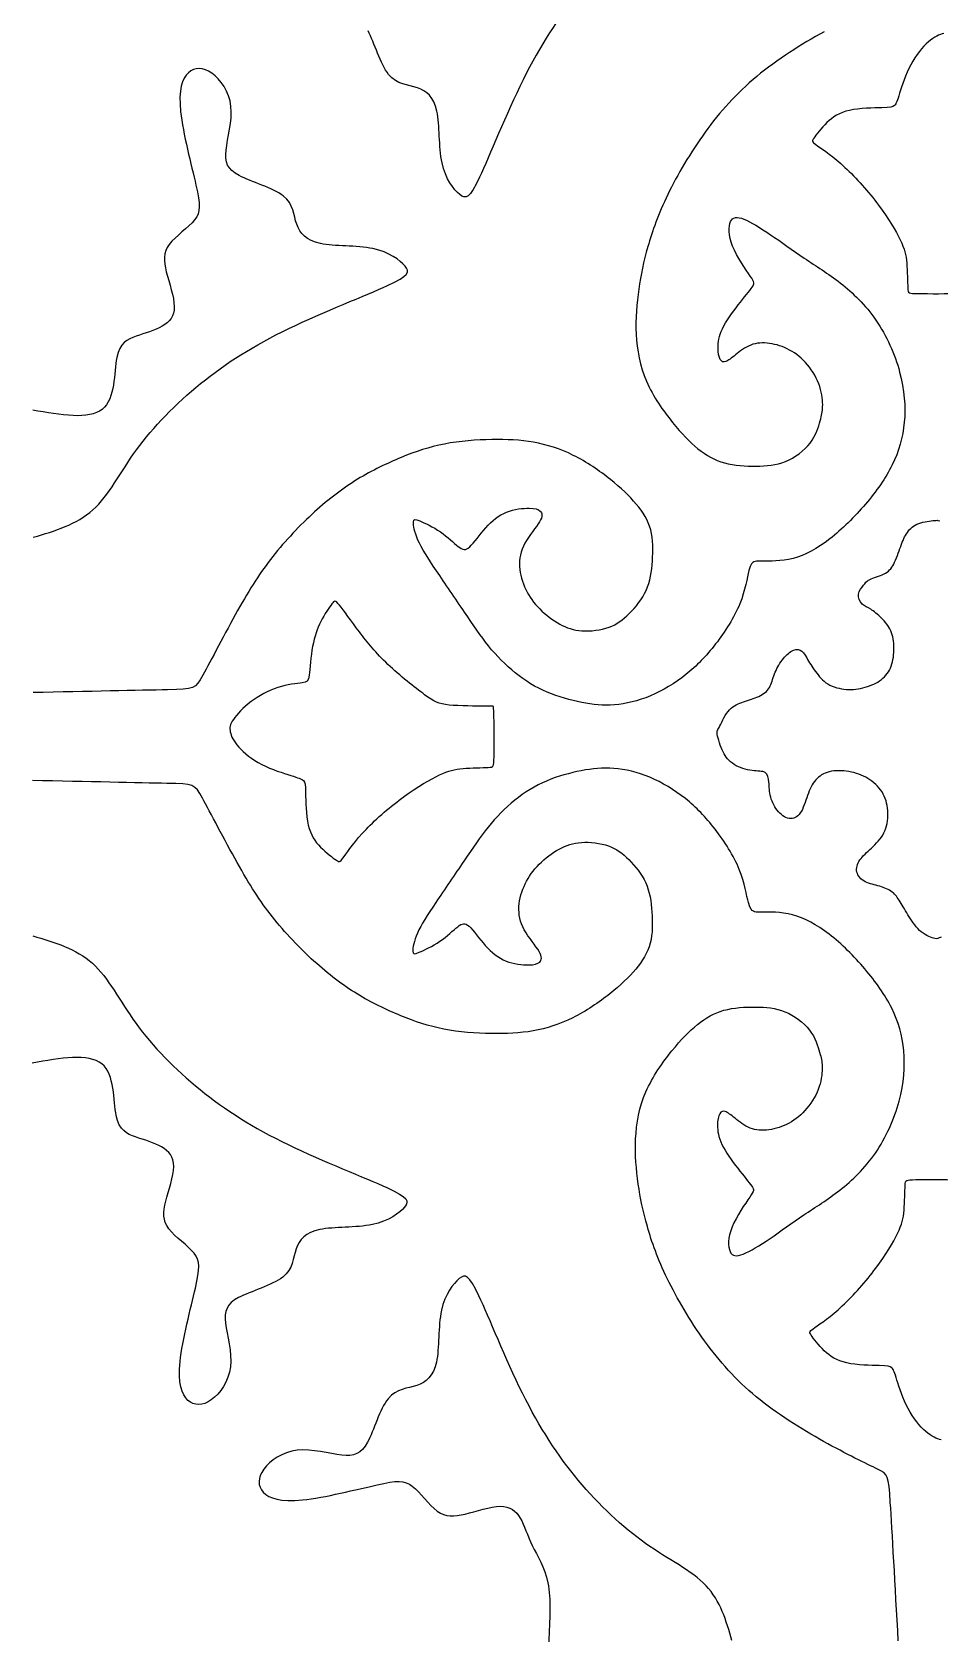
# Model space of a CAD drawing. Extents: x 13 to 543, y 34 to 294.
# Drawn here: x 143.24 to 154.37, y 204.47 to 224.22 of the extents above; entities that cross this region are included whole.
import ezdxf

# ---------------------------------------------------------------- set-up
doc = ezdxf.new("R2010")
doc.units = 0
doc.layers.add('Stand___Spine_003_contour', color=7, linetype='CONTINUOUS')

msp = doc.modelspace()

# ---------------------------------------------------------------- linework, layer by layer
at = {"layer": 'Stand___Spine_003_contour', "color": 7}
for points in [[(149.943581, 224.700046), (149.690414, 224.395816), (149.469772, 224.05808), (149.259026, 223.633816)], [(147.609833, 223.70077), (147.506621, 223.829142), (147.43587, 224.088844), (147.356649, 224.233957)], [(152.952849, 224.224253), (152.676337, 224.069824), (152.377271, 223.883294), (152.126761, 223.676073)], [(154.420539, 224.203073), (154.368504, 224.19221), (154.305061, 224.163639), (154.232732, 224.100439)], [(154.232732, 224.100439), (154.160406, 224.037238), (154.079496, 223.939664), (154.016455, 223.820209)], [(145.440446, 223.714403), (145.334387, 223.789728), (145.229673, 223.789728), (145.15335, 223.720004)], [(154.016455, 223.820209), (153.953416, 223.700753), (153.908445, 223.559737), (153.879438, 223.469432)], [(145.15335, 223.720004), (145.077028, 223.650286), (145.028909, 223.510639), (145.057194, 223.244048)], [(145.675256, 223.30829), (145.65402, 223.488326), (145.546506, 223.639078), (145.440446, 223.714403)], [(147.962022, 223.537538), (147.848928, 223.575189), (147.713046, 223.572397), (147.609833, 223.70077)], [(148.20246, 223.250066), (148.16566, 223.421716), (148.075119, 223.499885), (147.962022, 223.537538)], [(149.259026, 223.633816), (149.04828, 223.209553), (148.847448, 222.69879), (148.724367, 222.437791)], [(152.126761, 223.676073), (151.876248, 223.468852), (151.674212, 223.240879), (151.49341, 222.991091)], [(153.879438, 223.469432), (153.850431, 223.379125), (153.837437, 223.339674), (153.815929, 223.31842)], [(145.057194, 223.244048), (145.08548, 222.977455), (145.190115, 222.584004), (145.245284, 222.342554)], [(145.614411, 222.77091), (145.631375, 222.918731), (145.696494, 223.128258), (145.675256, 223.30829)], [(148.264684, 222.615013), (148.222277, 222.81311), (148.239259, 223.078416), (148.20246, 223.250066)], [(153.2629, 223.259187), (153.137375, 223.231079), (153.059397, 223.176824), (152.988105, 223.108891)], [(153.662756, 223.291736), (153.561039, 223.289274), (153.388423, 223.287294), (153.2629, 223.259187)], [(153.815929, 223.31842), (153.794423, 223.297151), (153.764472, 223.294209), (153.662756, 223.291736)], [(151.49341, 222.991091), (151.312611, 222.741303), (151.152163, 222.468204), (151.035146, 222.22643)], [(152.988105, 223.108891), (152.916816, 223.040958), (152.853353, 222.960727), (152.825337, 222.917756)], [(145.775639, 222.458369), (145.628573, 222.536536), (145.597447, 222.623089), (145.614411, 222.77091)], [(152.825337, 222.917756), (152.797319, 222.874787), (152.805324, 222.869855), (152.873178, 222.823574)], [(152.873178, 222.823574), (152.94104, 222.777293), (153.069335, 222.689272), (153.208833, 222.55952)], [(148.48253, 222.225613), (148.409029, 222.285598), (148.307091, 222.416916), (148.264684, 222.615013)], [(153.208833, 222.55952), (153.348333, 222.429766), (153.499367, 222.258038), (153.620376, 222.09571)], [(146.316001, 222.208546), (146.185901, 222.310388), (145.922704, 222.3802), (145.775639, 222.458369)], [(148.724367, 222.437791), (148.601288, 222.176792), (148.556031, 222.165628), (148.48253, 222.225613)], [(145.245284, 222.342554), (145.300453, 222.101106), (145.306109, 222.0118), (145.229667, 221.915429)], [(146.48143, 221.861034), (146.443271, 221.972626), (146.446101, 222.106704), (146.316001, 222.208546)], [(151.035146, 222.22643), (150.91813, 221.984657), (150.844128, 221.77349), (150.790616, 221.58697)], [(151.805678, 221.89387), (151.832135, 221.952057), (151.883169, 221.956992), (151.967237, 221.923919)], [(153.620376, 222.09571), (153.741388, 221.933382), (153.832397, 221.780429), (153.886403, 221.668923)], [(145.229667, 221.915429), (145.153226, 221.819055), (144.994935, 221.715858), (144.918569, 221.613946)], [(146.77277, 221.623789), (146.59881, 221.6601), (146.519588, 221.749439), (146.48143, 221.861034)], [(151.830203, 221.591915), (151.777221, 221.724119), (151.77922, 221.835683), (151.805678, 221.89387)], [(151.967237, 221.923919), (152.051305, 221.890845), (152.168184, 221.819875), (152.296746, 221.73251)], [(144.918569, 221.613946), (144.842202, 221.512034), (144.847851, 221.411697), (144.881805, 221.276272)], [(147.416368, 221.562391), (147.215605, 221.604234), (146.946729, 221.587478), (146.77277, 221.623789)], [(147.811009, 221.347438), (147.750217, 221.419962), (147.617132, 221.520547), (147.416368, 221.562391)], [(150.790616, 221.58697), (150.737106, 221.400451), (150.704109, 221.23864), (150.679099, 221.064439)], [(152.046624, 221.224761), (151.992002, 221.305607), (151.883181, 221.45971), (151.830203, 221.591915)], [(152.296746, 221.73251), (152.425308, 221.645146), (152.565234, 221.541595), (152.70965, 221.444636)], [(153.886403, 221.668923), (153.940412, 221.557417), (153.957411, 221.487364), (153.966419, 221.385192)], [(152.70965, 221.444636), (152.854063, 221.347681), (153.001278, 221.258365), (153.15284, 221.139422)], [(153.966419, 221.385192), (153.975423, 221.283019), (153.976426, 221.148898), (153.97946, 221.080766)], [(144.881805, 221.276272), (144.915758, 221.140847), (144.97795, 220.970697), (144.979367, 220.850626)], [(147.595976, 221.108812), (147.860487, 221.230256), (147.871802, 221.274913), (147.811009, 221.347438)], [(152.070748, 221.089104), (152.103246, 221.134024), (152.101242, 221.143917), (152.046624, 221.224761)], [(146.383855, 220.581252), (146.813828, 220.789199), (147.331464, 220.987365), (147.595976, 221.108812)], [(150.679099, 221.064439), (150.654093, 220.890237), (150.637096, 220.703782), (150.646594, 220.511329)], [(151.899234, 220.870994), (151.971237, 220.964241), (152.038252, 221.044185), (152.070748, 221.089104)], [(153.15284, 221.139422), (153.304402, 221.020478), (153.459341, 220.872531), (153.588392, 220.684003)], [(153.97946, 221.080766), (153.982493, 221.012635), (153.98746, 221.01067), (154.111182, 221.00969)], [(154.111182, 221.00969), (154.234898, 221.008724), (154.480559, 221.008724), (154.60558, 221.010656)], [(144.979367, 220.850626), (144.980786, 220.730553), (144.921408, 220.660807), (144.830859, 220.609159)], [(151.706189, 220.579375), (151.750169, 220.671093), (151.82723, 220.777746), (151.899234, 220.870994)], [(144.830859, 220.609159), (144.740309, 220.557512), (144.618683, 220.52402), (144.511214, 220.486346)], [(145.303277, 219.905787), (145.611602, 220.155592), (145.953882, 220.373305), (146.383855, 220.581252)], [(151.651189, 220.346495), (151.651192, 220.410573), (151.662224, 220.487658), (151.706189, 220.579375)], [(153.588392, 220.684003), (153.717445, 220.495475), (153.820413, 220.266626), (153.879438, 220.047509)], [(144.511214, 220.486346), (144.403746, 220.448671), (144.310362, 220.406788), (144.273943, 220.22466)], [(150.646594, 220.511329), (150.656087, 220.318873), (150.692086, 220.12058), (150.773098, 219.933048)], [(152.051995, 220.377886), (151.980794, 220.350075), (151.917226, 220.299113), (151.866222, 220.258163)], [(152.282739, 220.398309), (152.201272, 220.409656), (152.123196, 220.405697), (152.051995, 220.377886)], [(152.529266, 220.316915), (152.449294, 220.360306), (152.364206, 220.386975), (152.282739, 220.398309)], [(144.273943, 220.22466), (144.237525, 220.042534), (144.258011, 219.720061), (144.095583, 219.589148)], [(151.678675, 220.201382), (151.662233, 220.230922), (151.651185, 220.282417), (151.651189, 220.346495)], [(151.747167, 220.175283), (151.717128, 220.163961), (151.695126, 220.171855), (151.678675, 220.201382)], [(151.866222, 220.258163), (151.815217, 220.217209), (151.777207, 220.186613), (151.747167, 220.175283)], [(152.749299, 220.135352), (152.684308, 220.213279), (152.609238, 220.273524), (152.529266, 220.316915)], [(152.899841, 219.868898), (152.869339, 219.961629), (152.814291, 220.057426), (152.749299, 220.135352)], [(153.879438, 220.047509), (153.938462, 219.828394), (153.953457, 219.619257), (153.936456, 219.430236)], [(144.516887, 219.093556), (144.720537, 219.374043), (144.994953, 219.655981), (145.303277, 219.905787)], [(150.773098, 219.933048), (150.854112, 219.745517), (150.980078, 219.568939), (151.092607, 219.429278)], [(152.934891, 219.621668), (152.936359, 219.685278), (152.930341, 219.776167), (152.899841, 219.868898)], [(144.095583, 219.589148), (143.933156, 219.458236), (143.587913, 219.518941), (143.242732, 219.579637)], [(152.904358, 219.447521), (152.924346, 219.519556), (152.933362, 219.558059), (152.934891, 219.621668)], [(151.092607, 219.429278), (151.205134, 219.289616), (151.304104, 219.187028), (151.405142, 219.106078)], [(152.780836, 219.175141), (152.853358, 219.269907), (152.884359, 219.375489), (152.904358, 219.447521)], [(153.936456, 219.430236), (153.919452, 219.241218), (153.870466, 219.072524), (153.78894, 218.907688)], [(148.873859, 219.218018), (148.687886, 219.214566), (148.480778, 219.199767), (148.293791, 219.163739)], [(149.388407, 219.184476), (149.224935, 219.213576), (149.059836, 219.221473), (148.873859, 219.218018)], [(143.980848, 218.354981), (144.180309, 218.533998), (144.313237, 218.81307), (144.516887, 219.093556)], [(147.764745, 218.998442), (147.589749, 218.926412), (147.406687, 218.839552), (147.228689, 218.730518)], [(148.293791, 219.163739), (148.106805, 219.127723), (147.939738, 219.070472), (147.764745, 218.998442)], [(149.875458, 219.024623), (149.713975, 219.105025), (149.551882, 219.155377), (149.388407, 219.184476)], [(150.33003, 218.729065), (150.19806, 218.833628), (150.036939, 218.944223), (149.875458, 219.024623)], [(151.405142, 219.106078), (151.506179, 219.025128), (151.609125, 218.965955), (151.730195, 218.93238)], [(152.478795, 218.949643), (152.594361, 218.996537), (152.708316, 219.080377), (152.780836, 219.175141)], [(151.730195, 218.93238), (151.851265, 218.898804), (151.990176, 218.890917), (152.118227, 218.891902)], [(152.118227, 218.891902), (152.246275, 218.892868), (152.363227, 218.902741), (152.478795, 218.949643)], [(153.78894, 218.907688), (153.707417, 218.742852), (153.593432, 218.582038), (153.459906, 218.425118)], [(147.228689, 218.730518), (147.050691, 218.621487), (146.877647, 218.490219), (146.700386, 218.329111)], [(150.648067, 218.42661), (150.565088, 218.525743), (150.461997, 218.6245), (150.33003, 218.729065)], [(150.825098, 218.109849), (150.794082, 218.227756), (150.731046, 218.327476), (150.648067, 218.42661)], [(153.459906, 218.425118), (153.32638, 218.268198), (153.173377, 218.115254), (153.021345, 217.997814)], [(143.249675, 218.01833), (143.515505, 218.097139), (143.781387, 218.175962), (143.980848, 218.354981)], [(146.700386, 218.329111), (146.523127, 218.168005), (146.342594, 217.978059), (146.189222, 217.783882)], [(147.969756, 217.984056), (147.924772, 218.084686), (147.911764, 218.165656), (147.913232, 218.205588)], [(147.913232, 218.205588), (147.9147, 218.24552), (147.930701, 218.24453), (147.990934, 218.219758)], [(147.990934, 218.219758), (148.051159, 218.194997), (148.154724, 218.14685), (148.24402, 218.085408)], [(148.802372, 218.136447), (148.878868, 218.221794), (148.961886, 218.288908), (149.056875, 218.327394)], [(149.056875, 218.327394), (149.151865, 218.365883), (149.258872, 218.375749), (149.33238, 218.375266)], [(149.461864, 218.209416), (149.421782, 218.140696), (149.333946, 218.041222), (149.280943, 217.944535)], [(149.33238, 218.375266), (149.405888, 218.374783), (149.445876, 218.363944), (149.469914, 218.339747)], [(149.469914, 218.339747), (149.493964, 218.31556), (149.501937, 218.278134), (149.461864, 218.209416)], [(154.113399, 218.187648), (154.177094, 218.211427), (154.262297, 218.220953), (154.304794, 218.224746)], [(154.304794, 218.224746), (154.347292, 218.228536), (154.347292, 218.226677), (154.347292, 218.225712)], [(154.347292, 218.225712), (154.347292, 218.224746), (154.347287, 218.224746), (154.372323, 218.219049)], [(148.24402, 218.085408), (148.333316, 218.023966), (148.408767, 217.948525), (148.46328, 217.906066)], [(148.603901, 217.90073), (148.656028, 217.947719), (148.725877, 218.051101), (148.802372, 218.136447)], [(150.846114, 217.72694), (150.855118, 217.855697), (150.856097, 217.991941), (150.825098, 218.109849)], [(153.89237, 217.906795), (153.918416, 217.977227), (153.941596, 218.032503), (153.974392, 218.079122)], [(153.974392, 218.079122), (154.007187, 218.125741), (154.049704, 218.163879), (154.113399, 218.187648)], [(148.195773, 217.607582), (148.091778, 217.762983), (148.014739, 217.883424), (147.969756, 217.984056)], [(148.46328, 217.906066), (148.517795, 217.863606), (148.551771, 217.853747), (148.603901, 217.90073)], [(149.280943, 217.944535), (149.22794, 217.847847), (149.209937, 217.754099), (149.21543, 217.658857)], [(153.021345, 217.997814), (152.869315, 217.880372), (152.718301, 217.798468), (152.571289, 217.759987)], [(153.806489, 217.690603), (153.837321, 217.750509), (153.866323, 217.836363), (153.89237, 217.906795)], [(146.189222, 217.783882), (146.035849, 217.589705), (145.909555, 217.39091), (145.757031, 217.118532)], [(149.21543, 217.658857), (149.22091, 217.563616), (149.24991, 217.466957), (149.292422, 217.379095)], [(150.770612, 217.367234), (150.820119, 217.476794), (150.837121, 217.598183), (150.846114, 217.72694)], [(152.092031, 217.716941), (152.073853, 217.708443), (152.05223, 217.694852), (152.030249, 217.610078)], [(152.202706, 217.727418), (152.124206, 217.728384), (152.110202, 217.725487), (152.092031, 217.716941)], [(152.571289, 217.759987), (152.424278, 217.721504), (152.281205, 217.726441), (152.202706, 217.727418)], [(153.687839, 217.568767), (153.742819, 217.596382), (153.775657, 217.630694), (153.806489, 217.690603)], [(148.540333, 217.100317), (148.430858, 217.261612), (148.299768, 217.452178), (148.195773, 217.607582)], [(152.030249, 217.610078), (152.008279, 217.525301), (151.986247, 217.369262), (151.918222, 217.202437)], [(153.374196, 217.321226), (153.380019, 217.364079), (153.414771, 217.400281), (153.436944, 217.428833)], [(153.436944, 217.428833), (153.45911, 217.457385), (153.468779, 217.478363), (153.512079, 217.499243)], [(153.512079, 217.499243), (153.555382, 217.520125), (153.632861, 217.54115), (153.687839, 217.568767)], [(147.00515, 217.1862), (146.953661, 217.249812), (146.944662, 217.24488), (146.912238, 217.201071)], [(149.292422, 217.379095), (149.334934, 217.291236), (149.390896, 217.212352), (149.462936, 217.139779)], [(150.562086, 217.083006), (150.639107, 217.159992), (150.721105, 217.257677), (150.770612, 217.367234)], [(153.420501, 217.199354), (153.391508, 217.228922), (153.368378, 217.278371), (153.374196, 217.321226)], [(145.757031, 217.118532), (145.604507, 216.846157), (145.425502, 216.499806), (145.330957, 216.326605)], [(146.912238, 217.201071), (146.879813, 217.157271), (146.82367, 217.074175), (146.778665, 216.985362)], [(147.250182, 216.85907), (147.150698, 216.990282), (147.056636, 217.12259), (147.00515, 217.1862)], [(148.836351, 216.684377), (148.737872, 216.80671), (148.649809, 216.939023), (148.540333, 217.100317)], [(149.462936, 217.139779), (149.534974, 217.067205), (149.622902, 217.00115), (149.708443, 216.953756)], [(150.313537, 216.914259), (150.413087, 216.949797), (150.485064, 217.006022), (150.562086, 217.083006)], [(151.918222, 217.202437), (151.850196, 217.035614), (151.736221, 216.858044), (151.621199, 216.70902)], [(153.524733, 217.135518), (153.484225, 217.16027), (153.449493, 217.169789), (153.420501, 217.199354)], [(153.655945, 217.026028), (153.611566, 217.070771), (153.565244, 217.110766), (153.524733, 217.135518)], [(153.769815, 216.870846), (153.742814, 216.93174), (153.700326, 216.981287), (153.655945, 217.026028)], [(146.778665, 216.985362), (146.73366, 216.896551), (146.699662, 216.801831), (146.677116, 216.678462)], [(147.60045, 216.458609), (147.455205, 216.596938), (147.349666, 216.727855), (147.250182, 216.85907)], [(149.708443, 216.953756), (149.793986, 216.906362), (149.876926, 216.87777), (149.982008, 216.870851)], [(149.982008, 216.870851), (150.087089, 216.863922), (150.213985, 216.878721), (150.313537, 216.914259)], [(153.809374, 216.661397), (153.808395, 216.737526), (153.796823, 216.80995), (153.769815, 216.870846)], [(146.677116, 216.678462), (146.654559, 216.555091), (146.643644, 216.405146), (146.633126, 216.32616)], [(149.16388, 216.353288), (149.043906, 216.449478), (148.934829, 216.562046), (148.836351, 216.684377)], [(151.621199, 216.70902), (151.506174, 216.559994), (151.390173, 216.439614), (151.256647, 216.333521)], [(152.54534, 216.616659), (152.586808, 216.642335), (152.627392, 216.648057), (152.658212, 216.633799)], [(152.658212, 216.633799), (152.689029, 216.619555), (152.710293, 216.585215), (152.739251, 216.537594)], [(153.77562, 216.43764), (153.800678, 216.505187), (153.81034, 216.585265), (153.809374, 216.661397)], [(148.050866, 216.086282), (147.931995, 216.173021), (147.745696, 216.32028), (147.60045, 216.458609)], [(152.335918, 216.318645), (152.35713, 216.377639), (152.388055, 216.438654), (152.424708, 216.49194)], [(152.424708, 216.49194), (152.46136, 216.545225), (152.50387, 216.590984), (152.54534, 216.616659)], [(152.739251, 216.537594), (152.768209, 216.489973), (152.804856, 216.429067), (152.846361, 216.370974)], [(153.655022, 216.271971), (153.709988, 216.314807), (153.75056, 216.37009), (153.77562, 216.43764)], [(145.330957, 216.326605), (145.236413, 216.153401), (145.226407, 216.153401), (144.895491, 216.146538)], [(146.54867, 216.231411), (146.48472, 216.222551), (146.366549, 216.211664), (146.250083, 216.174677)], [(146.633126, 216.32616), (146.622606, 216.247175), (146.612624, 216.240281), (146.54867, 216.231411)], [(149.554419, 216.117424), (149.414938, 216.17712), (149.283854, 216.257095), (149.16388, 216.353288)], [(151.256647, 216.333521), (151.123121, 216.22743), (150.972105, 216.135655), (150.821083, 216.072007)], [(152.271296, 216.15772), (152.303099, 216.202442), (152.314696, 216.259651), (152.335918, 216.318645)], [(152.846361, 216.370974), (152.887862, 216.312878), (152.934167, 216.257672), (152.998845, 216.218626)], [(153.457207, 216.177695), (153.530515, 216.198649), (153.600054, 216.229137), (153.655022, 216.271971)], [(144.895491, 216.146538), (144.564575, 216.139682), (143.904254, 216.125777), (143.248241, 216.111956)], [(146.250083, 216.174677), (146.133618, 216.137685), (146.018546, 216.074496), (145.922057, 216.000991)], [(148.350773, 215.95955), (148.221761, 215.9729), (148.169739, 215.99954), (148.050866, 216.086282)], [(149.978979, 215.991593), (149.842001, 216.018232), (149.6939, 216.057727), (149.554419, 216.117424)], [(150.821083, 216.072007), (150.670059, 216.008359), (150.519025, 215.97283), (150.380516, 215.961981)], [(151.942249, 215.991098), (152.003963, 216.013935), (152.069664, 216.031088), (152.128495, 216.055837)], [(152.128495, 216.055837), (152.187326, 216.080589), (152.239492, 216.112999), (152.271296, 216.15772)], [(152.998845, 216.218626), (153.063524, 216.179578), (153.1465, 216.15673), (153.225643, 216.150886)], [(153.225643, 216.150886), (153.304783, 216.145044), (153.383902, 216.156752), (153.457207, 216.177695)], [(145.922057, 216.000991), (145.825566, 215.927488), (145.747543, 215.843593), (145.705043, 215.7817)], [(148.788855, 215.9462), (148.685809, 215.9462), (148.479785, 215.9462), (148.350773, 215.95955)], [(148.893922, 215.94331), (148.891964, 215.946231), (148.891964, 215.946207), (148.788899, 215.946207)], [(148.901922, 215.811104), (148.899965, 215.934463), (148.895903, 215.940387), (148.893922, 215.94331)], [(150.380516, 215.961981), (150.242006, 215.951142), (150.115954, 215.96495), (149.978979, 215.991593)], [(151.664202, 215.684717), (151.687183, 215.729584), (151.726104, 215.82076), (151.774348, 215.88022)], [(151.774348, 215.88022), (151.822591, 215.939679), (151.880536, 215.968267), (151.942249, 215.991098)], [(145.705043, 215.7817), (145.662541, 215.719806), (145.655546, 215.67986), (145.666544, 215.628519)], [(148.902901, 215.323271), (148.903879, 215.445343), (148.903879, 215.687742), (148.901922, 215.811104)], [(151.642146, 215.596532), (151.633497, 215.639848), (151.641216, 215.639848), (151.664202, 215.684717)], [(145.666544, 215.628519), (145.677553, 215.577175), (145.706509, 215.514575), (145.770559, 215.443206)], [(145.770559, 215.443206), (145.834611, 215.37184), (145.933498, 215.292005), (146.05456, 215.229801)], [(151.712848, 215.384543), (151.682264, 215.444486), (151.650793, 215.553213), (151.642146, 215.596532)], [(148.830868, 215.193297), (148.899916, 215.19629), (148.901907, 215.201191), (148.902901, 215.323271)], [(151.84959, 215.229393), (151.785869, 215.269407), (151.743432, 215.324603), (151.712848, 215.384543)], [(146.05456, 215.229801), (146.175623, 215.167599), (146.318537, 215.123225), (146.410057, 215.094603)], [(146.410057, 215.094603), (146.50158, 215.065981), (146.541562, 215.05316), (146.563102, 215.031937)], [(147.802266, 214.838982), (147.966778, 214.958386), (148.12179, 215.048187), (148.234796, 215.101476)], [(148.234796, 215.101476), (148.347803, 215.154768), (148.418798, 215.171541), (148.522346, 215.18043)], [(148.522346, 215.18043), (148.625894, 215.189314), (148.76182, 215.190303), (148.830868, 215.193297)], [(149.972457, 215.152729), (149.835479, 215.126089), (149.687378, 215.086594), (149.547897, 215.026898)], [(150.373994, 215.18234), (150.235484, 215.19318), (150.109432, 215.179371), (149.972457, 215.152729)], [(150.814561, 215.072314), (150.663537, 215.135963), (150.512503, 215.171491), (150.373994, 215.18234)], [(151.250125, 214.8108), (151.1166, 214.916891), (150.965583, 215.008666), (150.814561, 215.072314)], [(152.068625, 215.155127), (151.998118, 215.164663), (151.913312, 215.189379), (151.84959, 215.229393)], [(152.227899, 215.131348), (152.195158, 215.151337), (152.139133, 215.145616), (152.068625, 215.155127)], [(152.275121, 215.011381), (152.270301, 215.065621), (152.260637, 215.111369), (152.227899, 215.131348)], [(152.86611, 215.057802), (152.821127, 215.013764), (152.787547, 214.953346), (152.759539, 214.879022)], [(153.042298, 215.145608), (152.968951, 215.132282), (152.911094, 215.10184), (152.86611, 215.057802)], [(153.287372, 215.137038), (153.204385, 215.155144), (153.115647, 215.158934), (153.042298, 215.145608)], [(153.515085, 215.040874), (153.447556, 215.086571), (153.370358, 215.118942), (153.287372, 215.137038)], [(144.888969, 214.997783), (144.558054, 215.004639), (143.897732, 215.018545), (143.241719, 215.032366)], [(145.324435, 214.817717), (145.229891, 214.99092), (145.219885, 214.99092), (144.888969, 214.997783)], [(146.563102, 215.031937), (146.584657, 215.010717), (146.587639, 214.981164), (146.590144, 214.880799)], [(146.590144, 214.880799), (146.59264, 214.780432), (146.594646, 214.610109), (146.623132, 214.486252)], [(149.547897, 215.026898), (149.408416, 214.967201), (149.277332, 214.887226), (149.157358, 214.791033)], [(152.297311, 214.829526), (152.27994, 214.894279), (152.27994, 214.957141), (152.275121, 215.011381)], [(152.759539, 214.879022), (152.73153, 214.804699), (152.708402, 214.715314), (152.67367, 214.655303)], [(153.678153, 214.86665), (153.640544, 214.936114), (153.582613, 214.99518), (153.515085, 215.040874)], [(153.735081, 214.6334), (153.733124, 214.717143), (153.715753, 214.797186), (153.678153, 214.86665)], [(145.750509, 214.025789), (145.597985, 214.298165), (145.41898, 214.644516), (145.324435, 214.817717)], [(147.332214, 214.432903), (147.463715, 214.570551), (147.637754, 214.719579), (147.802266, 214.838982)], [(149.157358, 214.791033), (149.037384, 214.694843), (148.928307, 214.582275), (148.829829, 214.459944)], [(151.614677, 214.435301), (151.499652, 214.584327), (151.383651, 214.704707), (151.250125, 214.8108)], [(152.393808, 214.648609), (152.3494, 214.698149), (152.314675, 214.764774), (152.297311, 214.829526)], [(152.542415, 214.5658), (152.492166, 214.566766), (152.438216, 214.599069), (152.393808, 214.648609)], [(152.67367, 214.655303), (152.638941, 214.595293), (152.592663, 214.564851), (152.542415, 214.5658)], [(146.623132, 214.486252), (146.651618, 214.362394), (146.706603, 214.285451), (146.77545, 214.215106)], [(148.829829, 214.459944), (148.73135, 214.337611), (148.643287, 214.205298), (148.533811, 214.044004)], [(153.686858, 214.388695), (153.723491, 214.461966), (153.737014, 214.549657), (153.735081, 214.6334)], [(147.064607, 214.101705), (147.111511, 214.168666), (147.200717, 214.295257), (147.332214, 214.432903)], [(149.701921, 214.190565), (149.787464, 214.237959), (149.870404, 214.266552), (149.975486, 214.273471)], [(149.975486, 214.273471), (150.080567, 214.280399), (150.207463, 214.265601), (150.307015, 214.230062)], [(151.9117, 213.941884), (151.843674, 214.108707), (151.729699, 214.286278), (151.614677, 214.435301)], [(153.534396, 214.203989), (153.59032, 214.256317), (153.650223, 214.315427), (153.686858, 214.388695)], [(146.77545, 214.215106), (146.844298, 214.144763), (146.925608, 214.082144), (146.969158, 214.054499)], [(146.969158, 214.054499), (147.012705, 214.026853), (147.017703, 214.034752), (147.064607, 214.101705)], [(149.456414, 214.004543), (149.528452, 214.077116), (149.61638, 214.143171), (149.701921, 214.190565)], [(150.307015, 214.230062), (150.406565, 214.194524), (150.478542, 214.138299), (150.555564, 214.061316)], [(150.555564, 214.061316), (150.632585, 213.984329), (150.714583, 213.886644), (150.76409, 213.777087)], [(153.354898, 213.909797), (153.343326, 213.957437), (153.358764, 214.008856), (153.392527, 214.057372)], [(153.392527, 214.057372), (153.426283, 214.105886), (153.478469, 214.151658), (153.534396, 214.203989)], [(146.1827, 213.360439), (146.029327, 213.554616), (145.903033, 213.753412), (145.750509, 214.025789)], [(148.533811, 214.044004), (148.424336, 213.882709), (148.293246, 213.692144), (148.189251, 213.53674)], [(149.2859, 213.765226), (149.328412, 213.853086), (149.384374, 213.931969), (149.456414, 214.004543)], [(152.023727, 213.534244), (152.001757, 213.61902), (151.979725, 213.775059), (151.9117, 213.941884)], [(153.457181, 213.790759), (153.405031, 213.818394), (153.366463, 213.862159), (153.354898, 213.909797)], [(149.208908, 213.485464), (149.214388, 213.580706), (149.243388, 213.677365), (149.2859, 213.765226)], [(150.76409, 213.777087), (150.813597, 213.667527), (150.830599, 213.546138), (150.839592, 213.417381)], [(153.634743, 213.734561), (153.574909, 213.751701), (153.50933, 213.763123), (153.457181, 213.790759)], [(153.788165, 213.664108), (153.748635, 213.694557), (153.694577, 213.717416), (153.634743, 213.734561)], [(153.884632, 213.544155), (153.852794, 213.595561), (153.827697, 213.633658), (153.788165, 213.664108)], [(148.189251, 213.53674), (148.085256, 213.381338), (148.008217, 213.260898), (147.963234, 213.160265)], [(149.274421, 213.199787), (149.221418, 213.296475), (149.203415, 213.390222), (149.208908, 213.485464)], [(152.085509, 213.42738), (152.067331, 213.435878), (152.045708, 213.449469), (152.023727, 213.534244)], [(153.997528, 213.360395), (153.955077, 213.42799), (153.91647, 213.492749), (153.884632, 213.544155)], [(146.693864, 212.815211), (146.516605, 212.976317), (146.336072, 213.166262), (146.1827, 213.360439)], [(148.456758, 213.238256), (148.511273, 213.280715), (148.545249, 213.290575), (148.597379, 213.243591)], [(150.839592, 213.417381), (150.848596, 213.288624), (150.849575, 213.152381), (150.818576, 213.034473)], [(152.196184, 213.416903), (152.117684, 213.415937), (152.10368, 213.418834), (152.085509, 213.42738)], [(152.564767, 213.384334), (152.417756, 213.422818), (152.274683, 213.417881), (152.196184, 213.416903)], [(153.014823, 213.146507), (152.862793, 213.263949), (152.711779, 213.345853), (152.564767, 213.384334)], [(154.145249, 213.174739), (154.086276, 213.222377), (154.039982, 213.292799), (153.997528, 213.360395)], [(143.243158, 213.125989), (143.508988, 213.04718), (143.77487, 212.968356), (143.974331, 212.789337)], [(147.963234, 213.160265), (147.91825, 213.059635), (147.905242, 212.978666), (147.90671, 212.938734)], [(148.237498, 213.058913), (148.326794, 213.120355), (148.402245, 213.195796), (148.456758, 213.238256)], [(148.597379, 213.243591), (148.649506, 213.196603), (148.719355, 213.09322), (148.79585, 213.007874)], [(149.455342, 212.934905), (149.41526, 213.003625), (149.327424, 213.103099), (149.274421, 213.199787)], [(153.453384, 212.719203), (153.319858, 212.876124), (153.166855, 213.029068), (153.014823, 213.146507)], [(154.311237, 213.093927), (154.275179, 213.102545), (154.204222, 213.127099), (154.145249, 213.174739)], [(154.389717, 213.111936), (154.347297, 213.092913), (154.347297, 213.085306), (154.311237, 213.093927)], [(147.90671, 212.938734), (147.908178, 212.898802), (147.924179, 212.899792), (147.984412, 212.924563)], [(147.984412, 212.924563), (148.044637, 212.949324), (148.148202, 212.997472), (148.237498, 213.058913)], [(148.79585, 213.007874), (148.872346, 212.922528), (148.955364, 212.855413), (149.050353, 212.816927)], [(149.463392, 212.804574), (149.487442, 212.828761), (149.495415, 212.866187), (149.455342, 212.934905)], [(150.818576, 213.034473), (150.78756, 212.916565), (150.724524, 212.816845), (150.641545, 212.717712)], [(143.974331, 212.789337), (144.173792, 212.610321), (144.306721, 212.331249), (144.510371, 212.050762)], [(147.222167, 212.413803), (147.044169, 212.522834), (146.871125, 212.654102), (146.693864, 212.815211)], [(149.050353, 212.816927), (149.145343, 212.778439), (149.25235, 212.768572), (149.325858, 212.769055)], [(149.325858, 212.769055), (149.399366, 212.769538), (149.439354, 212.780377), (149.463392, 212.804574)], [(150.641545, 212.717712), (150.558566, 212.618578), (150.455475, 212.519821), (150.323508, 212.415256)], [(153.782418, 212.236633), (153.700895, 212.401469), (153.58691, 212.562283), (153.453384, 212.719203)], [(147.758223, 212.145879), (147.583227, 212.217909), (147.400165, 212.304769), (147.222167, 212.413803)], [(150.323508, 212.415256), (150.191538, 212.310694), (150.030417, 212.200098), (149.868936, 212.119698)], [(148.287269, 211.980582), (148.100283, 212.016599), (147.933216, 212.073849), (147.758223, 212.145879)], [(149.868936, 212.119698), (149.707453, 212.039296), (149.54536, 211.988945), (149.381885, 211.959845)], [(151.39862, 212.038244), (151.499657, 212.119194), (151.602603, 212.178366), (151.723673, 212.211942)], [(151.723673, 212.211942), (151.844743, 212.245517), (151.983654, 212.253404), (152.111705, 212.252419)], [(152.111705, 212.252419), (152.239753, 212.251454), (152.356705, 212.24158), (152.472273, 212.194678)], [(152.472273, 212.194678), (152.587839, 212.147784), (152.701794, 212.063944), (152.774314, 211.96918)], [(153.929934, 211.714085), (153.91293, 211.903104), (153.863944, 212.071797), (153.782418, 212.236633)], [(144.510371, 212.050762), (144.714021, 211.770275), (144.988437, 211.488338), (145.296761, 211.238532)], [(148.867338, 211.926303), (148.681364, 211.929755), (148.474256, 211.944554), (148.287269, 211.980582)], [(149.381885, 211.959845), (149.218413, 211.930745), (149.053314, 211.922849), (148.867338, 211.926303)], [(151.086085, 211.715044), (151.198612, 211.854705), (151.297582, 211.957293), (151.39862, 212.038244)], [(152.774314, 211.96918), (152.846836, 211.874414), (152.877837, 211.768833), (152.897836, 211.6968)], [(150.766576, 211.211273), (150.84759, 211.398804), (150.973556, 211.575382), (151.086085, 211.715044)], [(152.897836, 211.6968), (152.917824, 211.624765), (152.92684, 211.586263), (152.928369, 211.522653)], [(153.872916, 211.096812), (153.93194, 211.315927), (153.946935, 211.525065), (153.929934, 211.714085)], [(144.089067, 211.55517), (143.926639, 211.686083), (143.581397, 211.625378), (143.236215, 211.564682)], [(144.267427, 210.919659), (144.231009, 211.101784), (144.251494, 211.424257), (144.089067, 211.55517)], [(152.928369, 211.522653), (152.929837, 211.459043), (152.923819, 211.368154), (152.893319, 211.275423)], [(145.296761, 211.238532), (145.605085, 210.988726), (145.947365, 210.771014), (146.377338, 210.563067)], [(150.640072, 210.632993), (150.649565, 210.825449), (150.685564, 211.023742), (150.766576, 211.211273)], [(152.893319, 211.275423), (152.862817, 211.182692), (152.807769, 211.086895), (152.742777, 211.00897)], [(153.58187, 210.460318), (153.710923, 210.648846), (153.813891, 210.877695), (153.872916, 211.096812)], [(144.504698, 210.657973), (144.397229, 210.695648), (144.303845, 210.73753), (144.267427, 210.919659)], [(151.672153, 210.942939), (151.655711, 210.9134), (151.644663, 210.861904), (151.644667, 210.797826)], [(151.740645, 210.969038), (151.710606, 210.98036), (151.688604, 210.972466), (151.672153, 210.942939)], [(151.8597, 210.886159), (151.808695, 210.927112), (151.770685, 210.957708), (151.740645, 210.969038)], [(152.742777, 211.00897), (152.677786, 210.931042), (152.602716, 210.870798), (152.522744, 210.827406)], [(151.644667, 210.797826), (151.64467, 210.733748), (151.655702, 210.656663), (151.699667, 210.564946)], [(152.045473, 210.766435), (151.974272, 210.794246), (151.910704, 210.845208), (151.8597, 210.886159)], [(152.276217, 210.746012), (152.19475, 210.734666), (152.116674, 210.738625), (152.045473, 210.766435)], [(152.522744, 210.827406), (152.442772, 210.784015), (152.357684, 210.757346), (152.276217, 210.746012)], [(144.824342, 210.53516), (144.733792, 210.586807), (144.612166, 210.620298), (144.504698, 210.657973)], [(144.97285, 210.293692), (144.974269, 210.413766), (144.914891, 210.483512), (144.824342, 210.53516)], [(146.377338, 210.563067), (146.807312, 210.355119), (147.324947, 210.156954), (147.589459, 210.035507)], [(150.672577, 210.079882), (150.647571, 210.254085), (150.630574, 210.440539), (150.640072, 210.632993)], [(151.699667, 210.564946), (151.743647, 210.473229), (151.820708, 210.366575), (151.892712, 210.273328)], [(153.146318, 210.004899), (153.29788, 210.123843), (153.452819, 210.27179), (153.58187, 210.460318)], [(144.875288, 209.868047), (144.909242, 210.003472), (144.971433, 210.173621), (144.97285, 210.293692)], [(151.892712, 210.273328), (151.964715, 210.18008), (152.03173, 210.100136), (152.064226, 210.055217)], [(153.946797, 210.062153), (153.949831, 210.130284), (153.954797, 210.132249), (154.07852, 210.133229)], [(154.07852, 210.133229), (154.202235, 210.134195), (154.447896, 210.134195), (154.572917, 210.132263)], [(147.589459, 210.035507), (147.853971, 209.914062), (147.865285, 209.869406), (147.804493, 209.796881)], [(150.784094, 209.557351), (150.730584, 209.743871), (150.697587, 209.905682), (150.672577, 210.079882)], [(152.040102, 209.91956), (151.98548, 209.838714), (151.876659, 209.684611), (151.823681, 209.552407)], [(152.064226, 210.055217), (152.096724, 210.010297), (152.09472, 210.000404), (152.040102, 209.91956)], [(152.703128, 209.699685), (152.847541, 209.796641), (152.994756, 209.885956), (153.146318, 210.004899)], [(153.933756, 209.757728), (153.94276, 209.8599), (153.943763, 209.994021), (153.946797, 210.062153)], [(144.912052, 209.530372), (144.835686, 209.632284), (144.841335, 209.732622), (144.875288, 209.868047)], [(147.804493, 209.796881), (147.7437, 209.724356), (147.610615, 209.623772), (147.409852, 209.581928)], [(153.85374, 209.473996), (153.907749, 209.585502), (153.924748, 209.655555), (153.933756, 209.757728)], [(145.22315, 209.22889), (145.146709, 209.325264), (144.988419, 209.42846), (144.912052, 209.530372)], [(146.766253, 209.52053), (146.592293, 209.484219), (146.513072, 209.39488), (146.474913, 209.283285)], [(147.409852, 209.581928), (147.209089, 209.540084), (146.940213, 209.556841), (146.766253, 209.52053)], [(151.028624, 208.917891), (150.911608, 209.159665), (150.837606, 209.370831), (150.784094, 209.557351)], [(151.823681, 209.552407), (151.770699, 209.420202), (151.772698, 209.308639), (151.799156, 209.250451)], [(152.290224, 209.411811), (152.418786, 209.499175), (152.558712, 209.602727), (152.703128, 209.699685)], [(151.960715, 209.220403), (152.044783, 209.253476), (152.161662, 209.324446), (152.290224, 209.411811)], [(153.587714, 209.047209), (153.708725, 209.209537), (153.799734, 209.362491), (153.85374, 209.473996)], [(145.238767, 208.801765), (145.293936, 209.043213), (145.299592, 209.132518), (145.22315, 209.22889)], [(146.474913, 209.283285), (146.436754, 209.171692), (146.439585, 209.037614), (146.309484, 208.935772)], [(151.799156, 209.250451), (151.825613, 209.192264), (151.876647, 209.187329), (151.960715, 209.220403)], [(146.309484, 208.935772), (146.179384, 208.833931), (145.916188, 208.764119), (145.769122, 208.68595)], [(148.717845, 208.70653), (148.594766, 208.96753), (148.549509, 208.978694), (148.476008, 208.918709)], [(153.17617, 208.583399), (153.315671, 208.713153), (153.466704, 208.884881), (153.587714, 209.047209)], [(145.050678, 207.90027), (145.078963, 208.166864), (145.183598, 208.560314), (145.238767, 208.801765)], [(148.476008, 208.918709), (148.402507, 208.858724), (148.300569, 208.727405), (148.258162, 208.529308)], [(151.486888, 208.15323), (151.306089, 208.403018), (151.145641, 208.676118), (151.028624, 208.917891)], [(145.769122, 208.68595), (145.622056, 208.607783), (145.59093, 208.52123), (145.607894, 208.373409)], [(148.258162, 208.529308), (148.215755, 208.331211), (148.232737, 208.065905), (148.195938, 207.894256)], [(149.252504, 207.510505), (149.041758, 207.934769), (148.840926, 208.445531), (148.717845, 208.70653)], [(152.840515, 208.319345), (152.908377, 208.365626), (153.036672, 208.453647), (153.17617, 208.583399)], [(145.607894, 208.373409), (145.624859, 208.225587), (145.689977, 208.016061), (145.668739, 207.836028)], [(152.120239, 207.468249), (151.869726, 207.67547), (151.66769, 207.903442), (151.486888, 208.15323)], [(152.792675, 208.225163), (152.764656, 208.268132), (152.772661, 208.273064), (152.840515, 208.319345)], [(152.955442, 208.034028), (152.884153, 208.101961), (152.820691, 208.182192), (152.792675, 208.225163)], [(153.230238, 207.883732), (153.104712, 207.91184), (153.026734, 207.966095), (152.955442, 208.034028)], [(145.146834, 207.424315), (145.070511, 207.494032), (145.022393, 207.633679), (145.050678, 207.90027)], [(145.668739, 207.836028), (145.647503, 207.655993), (145.539989, 207.505241), (145.43393, 207.429916)], [(148.195938, 207.894256), (148.159138, 207.722606), (148.068597, 207.644436), (147.9555, 207.606784)], [(153.630094, 207.851183), (153.528376, 207.853645), (153.355761, 207.855625), (153.230238, 207.883732)], [(153.783266, 207.824499), (153.76176, 207.845768), (153.731809, 207.848711), (153.630094, 207.851183)], [(153.846775, 207.673487), (153.817768, 207.763794), (153.804774, 207.803245), (153.783266, 207.824499)], [(147.9555, 207.606784), (147.842406, 207.569132), (147.706524, 207.571925), (147.603311, 207.443552)], [(153.983792, 207.32271), (153.920753, 207.442166), (153.875782, 207.583182), (153.846775, 207.673487)], [(145.43393, 207.429916), (145.32787, 207.35459), (145.223156, 207.35459), (145.146834, 207.424315)], [(147.603311, 207.443552), (147.500099, 207.315179), (147.429348, 207.055477), (147.350127, 206.910365)], [(149.937059, 206.444276), (149.683892, 206.748506), (149.46325, 207.086241), (149.252504, 207.510505)], [(152.946327, 206.920069), (152.669815, 207.074497), (152.370749, 207.261028), (152.120239, 207.468249)], [(154.200069, 207.04248), (154.127743, 207.105681), (154.046834, 207.203255), (153.983792, 207.32271)], [(154.387876, 206.939846), (154.335841, 206.950709), (154.272398, 206.97928), (154.200069, 207.04248)], [(146.488768, 206.811315), (146.306309, 206.79036), (146.153529, 206.684274), (146.07719, 206.579623)], [(147.033379, 206.751278), (146.883569, 206.768017), (146.671223, 206.832271), (146.488768, 206.811315)], [(147.350127, 206.910365), (147.270908, 206.765251), (147.18319, 206.734539), (147.033379, 206.751278)], [(153.607031, 206.579551), (153.477136, 206.643142), (153.222838, 206.76564), (152.946327, 206.920069)], [(146.07719, 206.579623), (146.000851, 206.474972), (146.000851, 206.371648), (146.071514, 206.296339)], [(153.765174, 206.169349), (153.743424, 206.510625), (153.736923, 206.515959), (153.607031, 206.579551)], [(146.553874, 206.20146), (146.824055, 206.22937), (147.2228, 206.332616), (147.4675, 206.387052)], [(147.4675, 206.387052), (147.712197, 206.441489), (147.802705, 206.44707), (147.900373, 206.371643)], [(147.900373, 206.371643), (147.998044, 206.296216), (148.102629, 206.140028), (148.205912, 206.064675)], [(150.76022, 205.668328), (150.475958, 205.869273), (150.190227, 206.140046), (149.937059, 206.444276)], [(146.071514, 206.296339), (146.142169, 206.221031), (146.283696, 206.173551), (146.553874, 206.20146)], [(153.862941, 204.472225), (153.824886, 205.151103), (153.786937, 205.828074), (153.765174, 206.169349)], [(148.205912, 206.064675), (148.309196, 205.989323), (148.410884, 205.994897), (148.548131, 206.0284)], [(148.548131, 206.0284), (148.685379, 206.061902), (148.857818, 206.123268), (148.979505, 206.124666)], [(148.979505, 206.124666), (149.101194, 206.126066), (149.171879, 206.067477), (149.224221, 205.97813)], [(149.224221, 205.97813), (149.276564, 205.888783), (149.310506, 205.768772), (149.372723, 205.641811)], [(149.372723, 205.641811), (149.434938, 205.51485), (149.525489, 205.380825), (149.563747, 205.18403)], [(151.504149, 205.14917), (151.327308, 205.336218), (151.044481, 205.467382), (150.76022, 205.668328)], [(149.563747, 205.18403), (149.602002, 204.987235), (149.587699, 204.722052), (149.573557, 204.459747)], [(151.822416, 204.476497), (151.751709, 204.719288), (151.680992, 204.962122), (151.504149, 205.14917)]]:
    msp.add_open_spline(points, degree=3, dxfattribs=at)

doc.saveas('drawing.dxf')
